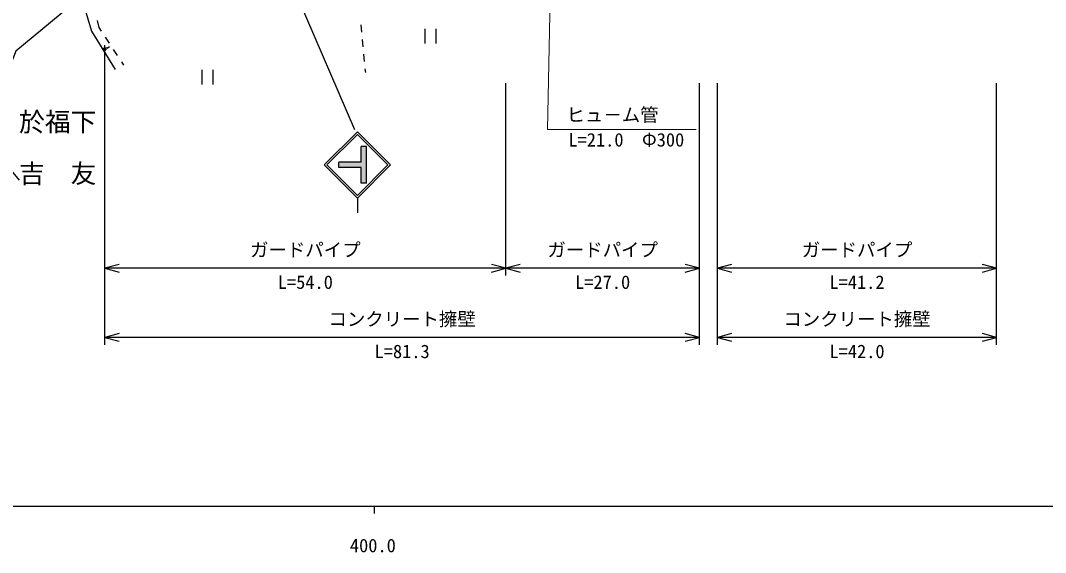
# Model space of a CAD drawing. Units: millimetres, scale not verified. Extents: x 40000 to 680000, y 20000 to 380000.
# Drawn here: x 419995 to 559181, y 198715 to 270949 of the extents above; entities that cross this region are included whole.
import ezdxf
from ezdxf.enums import TextEntityAlignment as Align

# ---------------------------------------------------------------- set-up
doc = ezdxf.new("R2010")
doc.units = ezdxf.units.MM
doc.header["$LTSCALE"] = 1000
for name, color, linetype, lineweight in [('S-BGD', 7, 'Continuous', 25), ('S-STR-HTXT', 7, 'Continuous', 13), ('S-STR-STRC', 7, 'Continuous', 25), ('S-TTL-BAND', 7, 'Continuous', 25)]:
    doc.layers.add(name, color=color, linetype=linetype, lineweight=lineweight)
doc.styles.add('@ＭＳ ゴシック', font='')
doc.styles.add('ＭＳ ゴシック', font='')
doc.styles.get('@ＭＳ ゴシック').set_extended_font_data('@MS Gothic')
doc.styles.get('ＭＳ ゴシック').set_extended_font_data('MS Gothic')

msp = doc.modelspace()

# ---------------------------------------------------------------- hatches: boundary and pattern name
at = {"layer": 'S-STR-STRC'}
msp.add_hatch(color=256, dxfattribs=at).paths.add_polyline_path([(463241, 251719), (466241, 251719), (466241, 253844), (466991, 253844), (466991, 248844), (466241, 248844), (466241, 250969), (463241, 250969)])

# ---------------------------------------------------------------- linework, layer by layer
at = {"layer": 'S-BGD'}
for p, q in [((430399, 270946), (430619, 269989)), ((466228, 270364), (466319, 269368)), ((430619, 269989), (430928, 269522)), ((431480, 268689), (432032, 267855)), ((474910, 269828), (474910, 267828)), ((476410, 269828), (476410, 267828)), ((431784, 267148), (431711, 267266)), ((431748, 267207), (432085, 267413)), ((466410, 268372), (466501, 267376)), ((431555, 266764), (431265, 267236)), ((431651, 266985), (431506, 267221)), ((432585, 267021), (433137, 266188)), ((466592, 266380), (466683, 265385)), ((433689, 265354), (433998, 264887)), ((444596, 264273), (444596, 262273)), ((446096, 264273), (446096, 262273)), ((466774, 264389), (466821, 263874))]:
    msp.add_line(p, q, dxfattribs=at)
for points in [[(430388, 275347), (427713, 273762), (419375, 266783), (417992, 263322), (417256, 255551), (418048, 251402), (419822, 249260)], [(428281, 274099), (429647, 269495), (432832, 264296)]]:
    msp.add_lwpolyline(points, dxfattribs=at)
at = {"layer": 'S-STR-HTXT'}
for q in [(491936, 276148), (511763, 256168)]:
    msp.add_line((491578, 256168), q, dxfattribs=at)
at = {"layer": 'S-STR-STRC'}
for p, q in [((457685, 273941), (465350, 256134)), ((431449, 226913), (431449, 267590)), ((485902, 236317), (485902, 262432)), ((512191, 226913), (512191, 262432)), ((514629, 226913), (514629, 262432)), ((552541, 226913), (552541, 262432)), ((461241, 251344), (465741, 255844)), ((461595, 251344), (465741, 255490)), ((470241, 251344), (465741, 255844)), ((469887, 251344), (465741, 255490)), ((466991, 253844), (466241, 253844)), ((466241, 251719), (466241, 253844)), ((466991, 248844), (466991, 253844)), ((461242, 251344), (465741, 246844)), ((461595, 251344), (465741, 247197)), ((463241, 250969), (463241, 251719)), ((466241, 251719), (463241, 251719)), ((466241, 250969), (463241, 250969)), ((465741, 246844), (470241, 251344)), ((465741, 247197), (469887, 251344)), ((466241, 248844), (466241, 250969)), ((466991, 248844), (466241, 248844)), ((465742, 246844), (465742, 244844)), ((433381, 237834), (431449, 237317)), ((485902, 237317), (431449, 237317)), ((431449, 237317), (433381, 236799)), ((485902, 237317), (483970, 237834)), ((483970, 236799), (485902, 237317)), ((487834, 237834), (485902, 237317)), ((512191, 237317), (485902, 237317)), ((485902, 237317), (487834, 236799)), ((512191, 237317), (510259, 237834)), ((510259, 236799), (512191, 237317)), ((516561, 237834), (514629, 237317)), ((552541, 237317), (514629, 237317)), ((514629, 237317), (516561, 236799)), ((552541, 237317), (550609, 237834)), ((550609, 236799), (552541, 237317)), ((433381, 228431), (431449, 227913)), ((512191, 227913), (510259, 228431)), ((516561, 228431), (514629, 227913)), ((552541, 227913), (550609, 228431)), ((512191, 227913), (431449, 227913)), ((431449, 227913), (433381, 227395)), ((510259, 227395), (512191, 227913)), ((552541, 227913), (514629, 227913)), ((514629, 227913), (516561, 227395)), ((550609, 227395), (552541, 227913))]:
    msp.add_line(p, q, dxfattribs=at)
at = {"layer": 'S-TTL-BAND'}
for p, q in [((40000, 205000), (579000, 205000)), ((468000, 205000), (468000, 204000))]:
    msp.add_line(p, q, dxfattribs=at)

# ---------------------------------------------------------------- texts
at = {"layer": 'S-BGD', "style": 'ＭＳ ゴシック'}
msp.add_text('ヒュ－ム管', height=1833, dxfattribs=at).set_placement((494138, 256668), align=Align.BOTTOM_LEFT)
for s, p in [('於福下', (425046, 257177)), ('吉\u3000友', (425046, 250177))]:
    msp.add_text(s, height=2566, dxfattribs=at).set_placement(p, align=Align.MIDDLE_CENTER)
at = {"layer": 'S-STR-HTXT', "style": 'ＭＳ ゴシック'}
msp.add_text('L=21.0\u3000Φ300', height=1833, dxfattribs=at).set_placement((502263, 255668), align=Align.TOP_CENTER)
at = {"layer": 'S-STR-STRC', "style": 'ＭＳ ゴシック'}
for s, p in [('ガードパイプ', (458675, 238343)), ('ガードパイプ', (499047, 238343)), ('ガードパイプ', (533585, 238343)), ('コンクリート擁壁', (471820, 228940)), ('コンクリート擁壁', (533585, 228940))]:
    msp.add_text(s, height=1833, dxfattribs=at).set_placement(p, align=Align.BOTTOM_CENTER)
at = {"layer": 'S-STR-STRC', "style": '@ＭＳ ゴシック'}
for s, p in [('L=54.0', (458675, 236343)), ('L=27.0', (499047, 236343)), ('L=41.2', (533585, 236343)), ('L=81.3', (471820, 226940)), ('L=42.0', (533585, 226940))]:
    msp.add_text(s, height=1833, dxfattribs=at).set_placement(p, align=Align.TOP_CENTER)
at = {"layer": 'S-TTL-BAND', "style": 'ＭＳ ゴシック'}
msp.add_text('400.0', height=1833, dxfattribs=at).set_placement((467844, 198195), align=Align.BOTTOM_CENTER)

doc.saveas('drawing.dxf')
